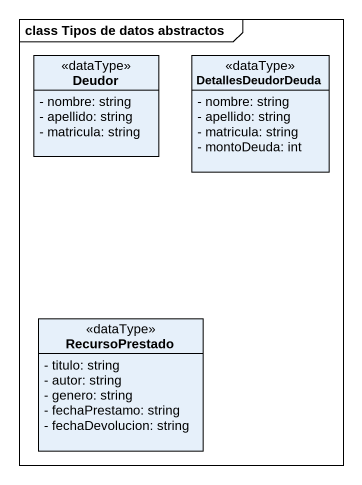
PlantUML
@startuml
mainframe class Tipos de datos abstractos
hide circle
hide empty members
skinparam classAttributeIconSize 0
class Deudor <<dataType>> {
  - nombre: string
  - apellido: string
  - matricula: string
}
class DetallesDeudorDeuda <<dataType>> {
  - nombre: string
  - apellido: string
  - matricula: string
  - montoDeuda: int
}
class RecursoPrestado <<dataType>> {
  - titulo: string
  - autor: string
  - genero: string
  - fechaPrestamo: string
  - fechaDevolucion: string
}
@enduml
